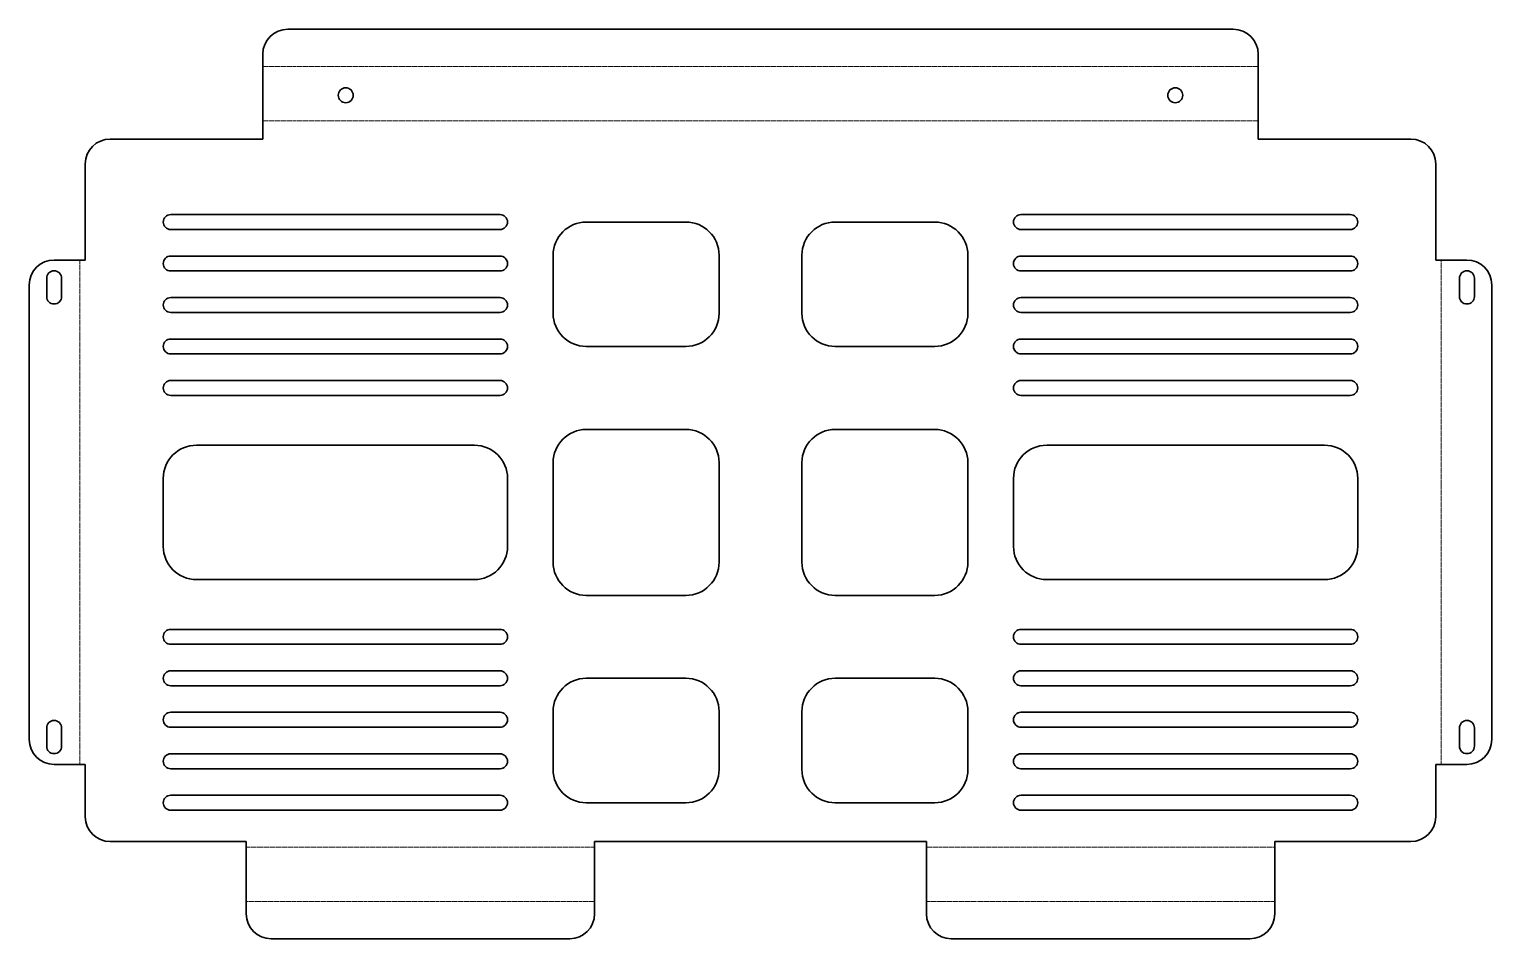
# Model space of a CAD drawing. Header units: inches. Extents: x 0 to 882, y 0 to 548.
import ezdxf

# ---------------------------------------------------------------- set-up
doc = ezdxf.new("R2010")
doc.units = ezdxf.units.IN
doc.header["$MEASUREMENT"] = 0
doc.linetypes.add('Chain', pattern=[13.68, 9.12, -1.14, 2.28, -1.14])
doc.layers.add('SIMUMAK Bend Centerline (ISO)', color=7, linetype='Chain', lineweight=9)
doc.layers.add('SIMUMAK Visible (ISO)', color=7, linetype='Continuous', lineweight=35)

# ---------------------------------------------------------------- blocks, each defined once
blk = doc.blocks.new('PTM-03-SOPTVUNI02_Sheet_2_PTM-03-SOPTVUNI02 (desplegada)')
at = {"layer": 'SIMUMAK Bend Centerline (ISO)', "ltscale": 0.263158}
for p, q in [((300, 251.68), (-300, 251.68)), ((300, 218.89), (-300, 218.89)), ((-410.39, 135), (-410.39, -169)), ((410.39, -169), (410.39, 135)), ((-310, -218.89), (-100, -218.89)), ((100, -218.89), (310, -218.89)), ((-100, -251.68), (-310, -251.68)), ((310, -251.68), (100, -251.68))]:
    blk.add_line(p, q, dxfattribs=at)
at = {"layer": 'SIMUMAK Visible (ISO)'}
for p, q in [((-285, 274.07), (285, 274.07)), ((-300, 207.89), (-300, 259.07)), ((300, 207.89), (300, 259.07)), ((-392, 207.89), (-300, 207.89)), ((300, 207.89), (392, 207.89)), ((-407, 192.89), (-407, 135)), ((407, 135), (407, 192.89)), ((-355.5, 162.39), (-157, 162.39)), ((157, 162.39), (355.5, 162.39)), ((-157, 153.39), (-355.5, 153.39)), ((-105, 157.89), (-45, 157.89)), ((45, 157.89), (105, 157.89)), ((355.5, 153.39), (157, 153.39)), ((-407, 135), (-425.79, 135)), ((-355.5, 137.39), (-157, 137.39)), ((-125, 102.89), (-125, 137.89)), ((-25, 137.89), (-25, 102.89)), ((25, 102.89), (25, 137.89)), ((125, 137.89), (125, 102.89)), ((157, 137.39), (355.5, 137.39)), ((425.79, 135), (407, 135)), ((-430.29, 113), (-430.29, 124)), ((-421.29, 124), (-421.29, 113)), ((-157, 128.39), (-355.5, 128.39)), ((355.5, 128.39), (157, 128.39)), ((421.29, 113), (421.29, 124)), ((430.29, 124), (430.29, 113)), ((-440.79, -154), (-440.79, 120)), ((440.79, 120), (440.79, -154)), ((-355.5, 112.39), (-157, 112.39)), ((157, 112.39), (355.5, 112.39)), ((-157, 103.39), (-355.5, 103.39)), ((355.5, 103.39), (157, 103.39)), ((-355.5, 87.39), (-157, 87.39)), ((-45, 82.89), (-105, 82.89)), ((105, 82.89), (45, 82.89)), ((157, 87.39), (355.5, 87.39)), ((-157, 78.39), (-355.5, 78.39)), ((355.5, 78.39), (157, 78.39)), ((-355.5, 62.39), (-157, 62.39)), ((157, 62.39), (355.5, 62.39)), ((-157, 53.39), (-355.5, 53.39)), ((355.5, 53.39), (157, 53.39)), ((-105, 32.89), (-45, 32.89)), ((45, 32.89), (105, 32.89)), ((-340, 23.39), (-172.5, 23.39)), ((172.5, 23.39), (340, 23.39)), ((-125, -47.11), (-125, 12.89)), ((-25, 12.89), (-25, -47.11)), ((25, -47.11), (25, 12.89)), ((125, 12.89), (125, -47.11)), ((-360, -37.61), (-360, 3.39)), ((-152.5, 3.39), (-152.5, -37.61)), ((152.5, -37.61), (152.5, 3.39)), ((360, 3.39), (360, -37.61)), ((-172.5, -57.61), (-340, -57.61)), ((340, -57.61), (172.5, -57.61)), ((-45, -67.11), (-105, -67.11)), ((105, -67.11), (45, -67.11)), ((-355.5, -87.61), (-157, -87.61)), ((157, -87.61), (355.5, -87.61)), ((-157, -96.61), (-355.5, -96.61)), ((355.5, -96.61), (157, -96.61)), ((-355.5, -112.61), (-157, -112.61)), ((157, -112.61), (355.5, -112.61)), ((-157, -121.61), (-355.5, -121.61)), ((-105, -117.11), (-45, -117.11)), ((45, -117.11), (105, -117.11)), ((355.5, -121.61), (157, -121.61)), ((-355.5, -137.61), (-157, -137.61)), ((-125, -172.11), (-125, -137.11)), ((-25, -137.11), (-25, -172.11)), ((25, -172.11), (25, -137.11)), ((125, -137.11), (125, -172.11)), ((157, -137.61), (355.5, -137.61)), ((-430.29, -158), (-430.29, -147)), ((-421.29, -147), (-421.29, -158)), ((-157, -146.61), (-355.5, -146.61)), ((355.5, -146.61), (157, -146.61)), ((421.29, -158), (421.29, -147)), ((430.29, -147), (430.29, -158)), ((-355.5, -162.61), (-157, -162.61)), ((157, -162.61), (355.5, -162.61)), ((-425.79, -169), (-407, -169)), ((-407, -169), (-407, -200.5)), ((-157, -171.61), (-355.5, -171.61)), ((355.5, -171.61), (157, -171.61)), ((407, -200.5), (407, -169)), ((407, -169), (425.79, -169)), ((-355.5, -187.61), (-157, -187.61)), ((-45, -192.11), (-105, -192.11)), ((105, -192.11), (45, -192.11)), ((157, -187.61), (355.5, -187.61)), ((-157, -196.61), (-355.5, -196.61)), ((355.5, -196.61), (157, -196.61)), ((-392, -215.5), (-310, -215.5)), ((-310, -215.5), (-310, -259.07)), ((-100, -215.5), (100, -215.5)), ((-100, -259.07), (-100, -215.5)), ((100, -215.5), (100, -259.07)), ((310, -215.5), (392, -215.5)), ((310, -259.07), (310, -215.5)), ((-295, -274.07), (-115, -274.07)), ((115, -274.07), (295, -274.07))]:
    blk.add_line(p, q, dxfattribs=at)
for centre in [(-250, 234.29), (250, 234.29)]:
    blk.add_circle(centre, 4.5, dxfattribs=at)
at = {"layer": 'SIMUMAK Visible (ISO)', "extrusion": (0, 0, -1)}
for centre, radius, start, end in [((285, 259.07), 15, 0, 90), ((-285, 259.07), 15, 90, 180), ((392, 192.89), 15, 0, 90), ((-392, 192.89), 15, 90, 180), ((425.79, 120), 15, 0, 90), ((-425.79, 120), 15, 90, 180), ((425.79, 124), 4.5, 0, 180), ((-425.79, 124), 4.5, 360, 180), ((425.79, 113), 4.5, 180, 0), ((-425.79, 113), 4.5, 180, 360), ((425.79, -147), 4.5, 360, 180), ((-425.79, -147), 4.5, 360, 180), ((425.79, -154), 15, 270, 0), ((425.79, -158), 4.5, 180, 360), ((-425.79, -158), 4.5, 180, 360), ((-425.79, -154), 15, 180, 270), ((392, -200.5), 15, 270, 0), ((-392, -200.5), 15, 180, 270), ((295, -259.07), 15, 270, 0), ((115, -259.07), 15, 180, 270), ((-115, -259.07), 15, 270, 0), ((-295, -259.07), 15, 180, 270)]:
    blk.add_arc(centre, radius, start, end, dxfattribs=at)
at = {"layer": 'SIMUMAK Visible (ISO)'}
for centre, radius, start, end in [((-355.5, 157.89), 4.5, 90, 270), ((-157, 157.89), 4.5, 270, 90), ((157, 157.89), 4.5, 90, 270), ((355.5, 157.89), 4.5, 270, 90), ((-105, 137.89), 20, 90, 180), ((-45, 137.89), 20, 0, 90), ((45, 137.89), 20, 90, 180), ((105, 137.89), 20, 0, 90), ((-355.5, 132.89), 4.5, 90, 270), ((-157, 132.89), 4.5, 270, 90), ((157, 132.89), 4.5, 90, 270), ((355.5, 132.89), 4.5, 270, 90), ((-355.5, 107.89), 4.5, 90, 270), ((-157, 107.89), 4.5, 270, 90), ((157, 107.89), 4.5, 90, 270), ((355.5, 107.89), 4.5, 270, 90), ((-105, 102.89), 20, 180, 270), ((-45, 102.89), 20, 270, 0), ((45, 102.89), 20, 180, 270), ((105, 102.89), 20, 270, 360), ((-355.5, 82.89), 4.5, 90, 270), ((-157, 82.89), 4.5, 270, 90), ((157, 82.89), 4.5, 90, 270), ((355.5, 82.89), 4.5, 270, 90), ((-355.5, 57.89), 4.5, 90, 270), ((-157, 57.89), 4.5, 270, 90), ((157, 57.89), 4.5, 90, 270), ((355.5, 57.89), 4.5, 270, 90), ((-105, 12.89), 20, 90, 180), ((-45, 12.89), 20, 0, 90), ((45, 12.89), 20, 90, 180), ((105, 12.89), 20, 0, 90), ((-340, 3.39), 20, 90, 180), ((-172.5, 3.39), 20, 0, 90), ((172.5, 3.39), 20, 90, 180), ((340, 3.39), 20, 0, 90), ((-340, -37.61), 20, 180, 270), ((-172.5, -37.61), 20, 270, 360), ((172.5, -37.61), 20, 180, 270), ((340, -37.61), 20, 270, 360), ((-105, -47.11), 20, 180, 270), ((-45, -47.11), 20, 270, 0), ((45, -47.11), 20, 180, 270), ((105, -47.11), 20, 270, 360), ((-355.5, -92.11), 4.5, 90, 270), ((-157, -92.11), 4.5, 270, 90), ((157, -92.11), 4.5, 90, 270), ((355.5, -92.11), 4.5, 270, 90), ((-355.5, -117.11), 4.5, 90, 270), ((-157, -117.11), 4.5, 270, 90), ((157, -117.11), 4.5, 90, 270), ((355.5, -117.11), 4.5, 270, 90), ((-105, -137.11), 20, 90, 180), ((-45, -137.11), 20, 0, 90), ((45, -137.11), 20, 90, 180), ((105, -137.11), 20, 0, 90), ((-355.5, -142.11), 4.5, 90, 270), ((-157, -142.11), 4.5, 270, 90), ((157, -142.11), 4.5, 90, 270), ((355.5, -142.11), 4.5, 270, 90), ((-355.5, -167.11), 4.5, 90, 270), ((-157, -167.11), 4.5, 270, 90), ((157, -167.11), 4.5, 90, 270), ((355.5, -167.11), 4.5, 270, 90), ((-105, -172.11), 20, 180, 270), ((-45, -172.11), 20, 270, 360), ((45, -172.11), 20, 180, 270), ((105, -172.11), 20, 270, 360), ((-355.5, -192.11), 4.5, 90, 270), ((-157, -192.11), 4.5, 270, 90), ((157, -192.11), 4.5, 90, 270), ((355.5, -192.11), 4.5, 270, 90)]:
    blk.add_arc(centre, radius, start, end, dxfattribs=at)

msp = doc.modelspace()

# ---------------------------------------------------------------- block references
msp.add_blockref('PTM-03-SOPTVUNI02_Sheet_2_PTM-03-SOPTVUNI02 (desplegada)', (440.79, 274.07))

doc.saveas('drawing.dxf')
